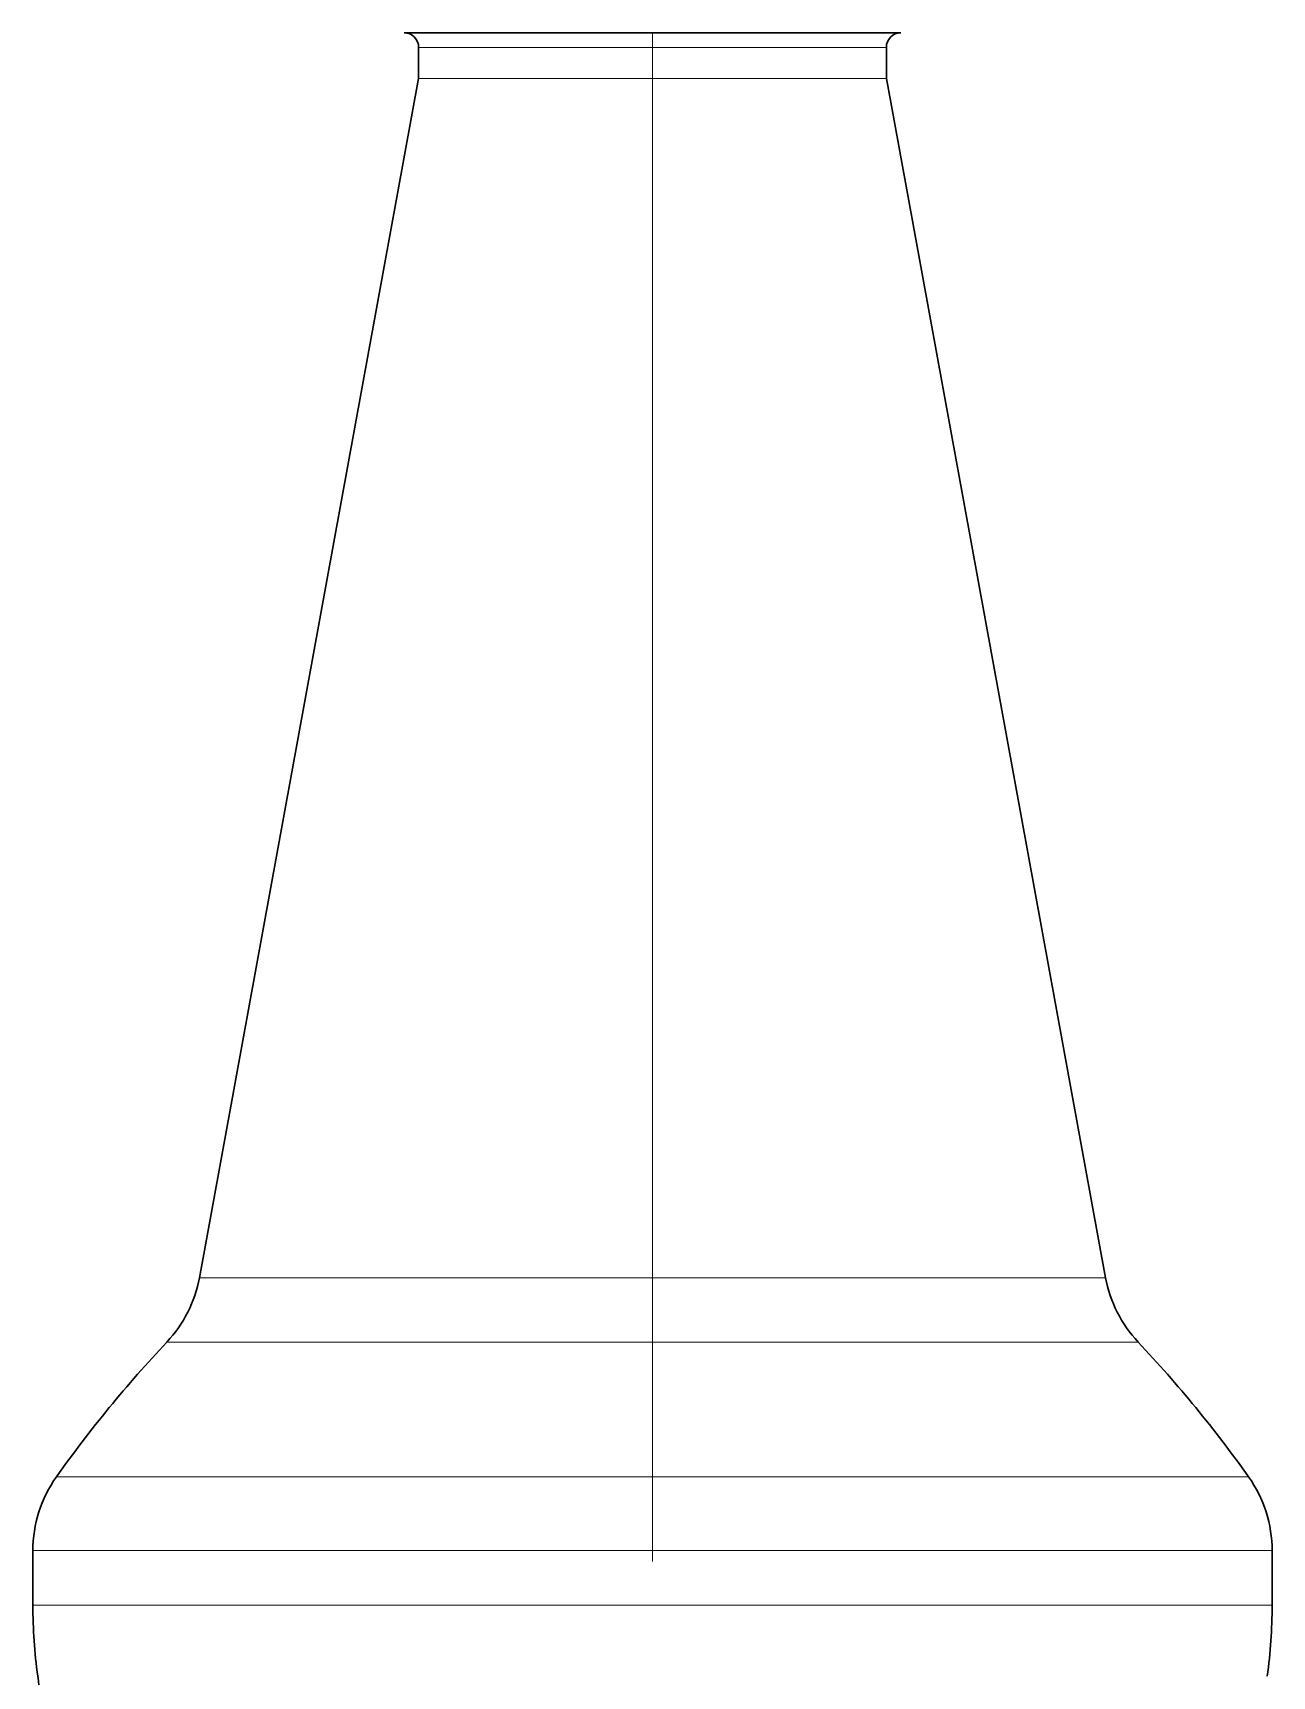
# Model space of a CAD drawing. Extents: x -234 to 800, y -95 to 506.
# Drawn here: x 731.6 to 799.7, y 146.1 to 236.4 of the extents above; entities that cross this region are included whole.
import ezdxf

# ---------------------------------------------------------------- set-up
doc = ezdxf.new("R2010")
doc.units = 0
doc.header["$LTSCALE"] = 7
doc.header["$MEASUREMENT"] = 0
doc.linetypes.add('DASHDOT', pattern=[18.5, 12, -3, 0.5, -3])
doc.layers.get('0').update_dxf_attribs({"linetype": 'CONTINUOUS', "lineweight": 15})

msp = doc.modelspace()

# ---------------------------------------------------------------- linework, layer by layer
at = {"color": 7, "lineweight": 30}
for p, q in [((752.0177, 236.431), (779.3177, 236.431)), ((752.8177, 233.931), (740.7677, 168.031)), ((778.5177, 233.931), (790.5677, 168.031))]:
    msp.add_line(p, q, dxfattribs=at)
at = {"color": 7, "linetype": 'DASHDOT', "lineweight": 13}
msp.add_line((765.6677, 236.431), (765.6677, -8.069), dxfattribs=at)
at = {"color": 7, "lineweight": 30, "ltscale": 0.0425}
for p, q in [((752.8177, 233.931), (752.8177, 235.631)), ((778.5177, 233.931), (778.5177, 235.631))]:
    msp.add_line(p, q, dxfattribs=at)
at = {"color": 7, "lineweight": 13, "ltscale": 0.167235}
for p, q in [((759.5071, 235.631), (752.8177, 235.631)), ((759.5071, 233.931), (752.8177, 233.931))]:
    msp.add_line(p, q, dxfattribs=at)
at = {"color": 7, "lineweight": 13, "ltscale": 0.475266}
for p, q in [((778.5177, 235.631), (759.5071, 235.631)), ((778.5177, 233.931), (759.5071, 233.931))]:
    msp.add_line(p, q, dxfattribs=at)
at = {"color": 7, "lineweight": 13, "ltscale": 0.324057}
msp.add_line((753.73, 168.031), (740.7677, 168.031), dxfattribs=at)
at = {"color": 7, "lineweight": 13}
for p, q in [((790.5677, 168.031), (753.73, 168.031)), ((792.3547, 164.494), (752.8732, 164.494)), ((798.4234, 157.0863), (749.9638, 157.0863)), ((799.7177, 153.031), (749.3432, 153.031)), ((799.7177, 150.031), (749.3432, 150.031))]:
    msp.add_line(p, q, dxfattribs=at)
at = {"color": 7, "lineweight": 13, "ltscale": 0.347314}
msp.add_line((752.8732, 164.494), (738.9807, 164.494), dxfattribs=at)
at = {"color": 7, "lineweight": 13, "ltscale": 0.426294}
msp.add_line((749.9638, 157.0863), (732.912, 157.0863), dxfattribs=at)
at = {"color": 7, "lineweight": 30, "ltscale": 0.075}
for p, q in [((731.6177, 150.031), (731.6177, 153.031)), ((799.7177, 150.031), (799.7177, 153.031))]:
    msp.add_line(p, q, dxfattribs=at)
at = {"color": 7, "lineweight": 13, "ltscale": 0.443139}
for p, q in [((749.3432, 153.031), (731.6177, 153.031)), ((749.3432, 150.031), (731.6177, 150.031))]:
    msp.add_line(p, q, dxfattribs=at)
at = {"color": 7, "lineweight": 30}
for centre, radius, start, end in [((752.0177, 235.631), 0.8, 359.999991, 90.000003), ((779.3177, 235.631), 0.8, 89.999996, 180.000009), ((733.8818, 169.2901), 7, 316.752598, 349.637693), ((797.4536, 169.2901), 7, 190.362307, 223.2474), ((789.9687, 116.5335), 70, 136.752504, 144.59684), ((741.3666, 116.5335), 70, 35.403159, 43.247491), ((738.6177, 153.031), 7.0001, 144.596976, 179.999868), ((792.7176, 153.031), 7.0001, 0.00013, 35.403019), ((760.0745, 150.031), 28.4568, 179.999995, 187.865791), ((771.2609, 150.031), 28.4568, 352.134208, 360), ((702.1677, 142.031), 30, 0, 7.865792)]:
    msp.add_arc(centre, radius, start, end, dxfattribs=at)

doc.saveas('drawing.dxf')
